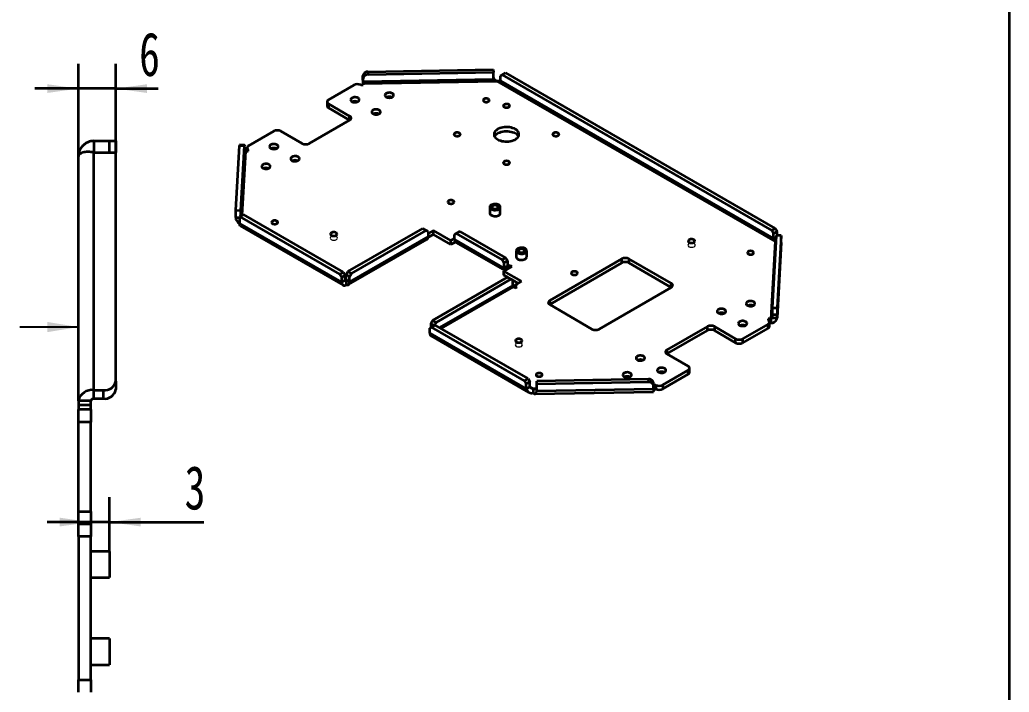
# Model space of a CAD drawing. Header units: millimetres. Extents: x 10 to 515, y -34 to 231.
# Drawn here: x 211.8 to 291.2, y 129.4 to 183.4 of the extents above; entities that cross this region are included whole.
import ezdxf

# ---------------------------------------------------------------- set-up
doc = ezdxf.new("R2010")
doc.units = ezdxf.units.MM
doc.layers.add('FORMAT', color=7, linetype='Continuous', lineweight=35)
doc.layers.add('轮廓实线层', color=7, linetype='Continuous', lineweight=35)
doc.styles.add('SLDTEXTSTYLE1', font='TXT', dxfattribs={"width": 0.7})
doc.dimstyles.new('SLDDIMSTYLE0', dxfattribs={"dimtxt": 0.18, "dimasz": 2.5, "dimexe": 0, "dimexo": 0.0625, "dimgap": 0, "dimtad": 0, "dimtih": 1, "dimtoh": 1, "dimdec": 0, "dimrnd": 1e-09, "dimzin": 0, "dimdsep": 46, "dimtxsty": 'Standard', "dimsah": 1, "dimcen": 0.09, "dimadec": 0, "dimazin": 0, "dimtfac": 2.5, "dimtdec": 0, "dimtofl": 0, "dimtmove": 0, "dimatfit": 3, "dimfxl": 0, "dimfrac": 2, "dimtolj": 1, "dimtzin": 0, "dimarcsym": 0})
doc.dimstyles.new('SLDDIMSTYLE8', dxfattribs={"dimtxt": 3.5, "dimasz": 2.5, "dimexe": 0, "dimexo": 0.0625, "dimgap": 0.875, "dimtad": 2, "dimlfac": 2, "dimrnd": 1e-09, "dimzin": 12, "dimdsep": 46, "dimtxsty": 'SLDTEXTSTYLE1', "dimsah": 1, "dimcen": 0.09, "dimadec": 0, "dimazin": 3, "dimtfac": 1, "dimtmove": 0, "dimatfit": 0, "dimfxl": 0, "dimfrac": 2, "dimtolj": 1, "dimtzin": 12, "dimarcsym": 0})

# ---------------------------------------------------------------- blocks, each defined once
blk = doc.blocks.new('_D_36')
at = {"layer": 'FORMAT'}
for p, q in [((216.492, 172.415), (216.492, 179.871)), ((219.492, 172.753), (219.492, 179.871)), ((216.492, 177.871), (212.992, 177.871)), ((219.492, 177.871), (216.492, 177.871)), ((219.492, 177.871), (222.896, 177.871))]:
    blk.add_line(p, q, dxfattribs=at)
for points in [[(216.492, 177.871), (213.992, 178.221), (213.992, 177.521)], [(219.492, 177.871), (221.992, 177.521), (221.992, 178.221)]]:
    blk.add_solid(points, dxfattribs=at)
at = {"layer": 'FORMAT', "insert": (221.364, 182.383), "char_height": 3.5, "attachment_point": 1, "style": 'SLDTEXTSTYLE1'}
blk.add_mtext('6', dxfattribs=at)
blk = doc.blocks.new('_D_37')
at = {"layer": 'FORMAT'}
for p, q in [((218.992, 140.715), (218.992, 145.073)), ((217.492, 143.073), (213.992, 143.073)), ((218.992, 143.073), (217.492, 143.073)), ((218.992, 143.073), (226.551, 143.073))]:
    blk.add_line(p, q, dxfattribs=at)
for points in [[(217.492, 143.073), (214.992, 143.423), (214.992, 142.723)], [(218.992, 143.073), (221.492, 142.723), (221.492, 143.423)]]:
    blk.add_solid(points, dxfattribs=at)
at = {"layer": 'FORMAT', "insert": (225.015, 147.585), "char_height": 3.5, "attachment_point": 1, "style": 'SLDTEXTSTYLE1'}
blk.add_mtext('3', dxfattribs=at)

msp = doc.modelspace()

# ---------------------------------------------------------------- linework, layer by layer
at = {"color": 7, "linetype": 'Continuous', "lineweight": 35}
for p, q in [((239.3321716, 178.6646541), (239.3192751, 178.8954492)), ((239.3192751, 178.6504869), (239.3192751, 178.8954492)), ((239.3321716, 178.4196919), (239.3192751, 178.6504869)), ((239.3321716, 178.4196919), (239.3321716, 178.6646541)), ((239.7190671, 179.2295105), (249.7794539, 179.4168569)), ((239.7190671, 179.2295105), (239.7319636, 178.9987155)), ((239.7319636, 178.9987155), (249.7923504, 179.1860618)), ((249.7794539, 179.4168569), (249.7923504, 179.1860618)), ((249.7923504, 178.6144833), (249.7923504, 179.1860618)), ((250.4917294, 178.9770466), (250.350308, 178.8953792)), ((250.350308, 178.4871088), (250.350308, 178.8953792)), ((250.7745721, 179.1403282), (250.4917294, 178.9770466)), ((250.4917294, 178.9770466), (272.1288626, 166.4861954)), ((250.7745721, 179.1403282), (272.4117053, 166.6494771)), ((236.5615586, 176.976837), (238.59533, 178.1509082)), ((239.141948, 178.161219), (239.341844, 178.1649415)), ((249.7923504, 178.6144833), (239.3321716, 178.4196919)), ((239.3353957, 178.2803391), (250.0790474, 178.4804093)), ((239.341844, 178.1649415), (239.3353957, 178.2803391)), ((239.3353957, 178.2803391), (239.3353957, 178.1648215)), ((250.0790474, 178.4804093), (272.4001231, 165.5947266)), ((250.350308, 178.4944694), (250.2931691, 178.4815374)), ((272.2702839, 165.8329761), (250.350308, 178.4871088)), ((236.4444013, 176.8135554), (236.4444013, 176.4869391)), ((238.2586149, 175.6705841), (236.5615586, 176.6502738)), ((236.5615586, 176.6502738), (236.5615586, 176.3236575)), ((236.5615586, 176.3236575), (238.2585689, 175.3439943)), ((238.2586149, 175.3440208), (238.2586149, 175.6705841)), ((235.0059237, 173.4662822), (238.2586149, 175.3440208)), ((230.1437253, 173.2719007), (232.1774966, 174.4459719)), ((232.743182, 174.4459719), (234.4402383, 173.4662822)), ((217.7415915, 173.6653904), (217.7415915, 172.7530378)), ((217.7415915, 173.6653904), (218.9915915, 173.6653904)), ((218.9915915, 172.7530378), (218.9915915, 173.6653904)), ((218.9915915, 173.6653904), (219.4915915, 173.6653904)), ((219.4915915, 173.6653904), (219.4915915, 172.7530378)), ((229.1177104, 168.1013923), (229.4068836, 173.2764137)), ((229.8066757, 173.2689687), (229.4068836, 173.2764137)), ((229.8141232, 173.342283), (229.4143312, 173.349728)), ((229.5175024, 168.0939473), (229.8066757, 173.2689687)), ((229.8195722, 173.1731474), (229.8195722, 172.9281851)), ((230.026568, 173.1086191), (230.026568, 172.8426764)), ((216.4915915, 152.810464), (216.4915915, 172.4153904)), ((217.7415915, 153.6653904), (217.7415915, 172.7530378)), ((217.7415915, 172.7530378), (219.4915915, 172.7530378)), ((219.4915915, 154.3949276), (219.4915915, 172.7530378)), ((229.8195722, 172.9281851), (229.5245527, 167.6485409)), ((229.6326546, 167.7109468), (229.9195202, 172.8446698)), ((229.9195202, 172.8446698), (230.1194162, 172.8409473)), ((230.1194162, 172.8409473), (230.1258645, 172.9563448)), ((249.5058768, 168.3638111), (249.5058768, 167.8738866)), ((250.3458768, 167.8738866), (250.3458768, 168.3638111)), ((229.1177104, 167.5298137), (229.1177104, 168.1013923)), ((229.1177104, 168.1013923), (229.5175024, 168.0939473)), ((229.4553026, 167.6085636), (229.7381453, 167.7718452)), ((229.4553026, 167.0369851), (229.4553026, 167.6085636)), ((237.4807974, 162.9755441), (229.4553026, 167.6085636)), ((229.5175024, 167.6444708), (229.5175024, 168.0939473)), ((237.7636402, 163.1388257), (229.7381453, 167.7718452)), ((229.1177104, 167.5298137), (229.4553026, 167.523527)), ((237.6222188, 162.3223247), (229.4553026, 167.0369851)), ((229.4585853, 166.8659594), (237.7257925, 162.0934023)), ((238.1171935, 163.1796461), (244.1276012, 166.6493806)), ((244.5518653, 165.9961612), (238.2586149, 162.3631451)), ((238.4000363, 163.0163645), (244.4104439, 166.486099)), ((244.4104439, 166.486099), (244.1276012, 166.6493806)), ((244.5518653, 166.4044316), (244.4104439, 166.486099)), ((244.9761293, 166.1593765), (244.542718, 165.9091735)), ((244.9761293, 166.4859928), (244.5518653, 166.2410704)), ((244.5518653, 166.4044316), (244.5518653, 165.9961612)), ((246.3903429, 165.6695847), (244.9761293, 166.4859928)), ((244.9761293, 166.1593765), (244.9761293, 166.4859928)), ((246.3903429, 165.3429684), (244.9761293, 166.1593765)), ((246.814607, 166.2411765), (246.6731856, 166.1595092)), ((246.6731856, 165.7512388), (246.6731856, 166.1595092)), ((247.0974497, 166.4044581), (246.814607, 166.2411765)), ((246.814607, 166.2411765), (250.4915622, 164.1185154)), ((247.0974497, 166.4044581), (250.7744049, 164.2817971)), ((272.1288626, 166.4861954), (272.4117053, 166.6494771)), ((272.2702839, 166.2412465), (272.1288626, 166.4861954)), ((272.4909269, 166.0824526), (272.1663983, 160.2747149)), ((272.5531266, 166.4045281), (272.2702839, 166.2412465)), ((272.2702839, 165.8329761), (272.2702839, 166.2412465)), ((272.4838765, 165.9562805), (272.2702839, 165.8329761)), ((272.4117053, 166.6494771), (272.5531266, 166.4045281)), ((272.8907189, 166.0750076), (272.4909269, 166.0824526)), ((272.5531266, 166.0812943), (272.5531266, 166.4045281)), ((272.8907189, 166.0750076), (272.5661903, 160.2672699)), ((272.8907189, 165.503429), (272.8907189, 166.0750076)), ((238.1550412, 162.1342227), (244.4482915, 165.7672388)), ((246.6731856, 165.8328663), (246.3903429, 165.6695847)), ((246.3903429, 165.3429684), (246.3903429, 165.6695847)), ((246.7439135, 165.5470803), (246.3903429, 165.3429684)), ((250.6329836, 163.4652961), (246.6731856, 165.7512388)), ((246.7767593, 165.5223164), (250.6986399, 163.2582629)), ((272.4001231, 165.5947266), (272.0535537, 159.3925485)), ((272.552775, 159.4463067), (272.890465, 165.4895814)), ((272.8907189, 165.503429), (272.5532938, 159.4648963)), ((272.8907189, 165.503429), (272.8888211, 165.4897405)), ((251.6271971, 164.8532562), (251.6271971, 164.3633317)), ((252.4671971, 164.3633317), (252.4671971, 164.8532562)), ((250.4915622, 164.1185154), (250.7744049, 164.2817971)), ((250.6329836, 163.8735665), (250.4915622, 164.1185154)), ((250.9158263, 164.0368481), (250.6329836, 163.8735665)), ((250.6329836, 163.8735665), (250.6329836, 163.4652961)), ((250.9158263, 163.6285777), (250.6329836, 163.4652961)), ((250.6329836, 163.2203603), (251.2693797, 163.587744)), ((250.7744049, 164.2817971), (250.9158263, 164.0368481)), ((250.9158263, 164.0368481), (250.9158263, 163.6285777)), ((250.986537, 163.587744), (250.9158263, 163.6285644)), ((251.1279583, 163.6693848), (250.986537, 163.587744)), ((250.986537, 163.587744), (250.986537, 163.4244624)), ((251.2693797, 163.587744), (251.1279583, 163.6693848)), ((251.1279583, 163.6693848), (251.1279583, 163.5061032)), ((260.1082144, 164.2000501), (254.3099388, 160.8527768)), ((260.1082144, 163.8734338), (254.3099848, 160.526187)), ((260.1082144, 163.8734338), (260.1082144, 164.2000501)), ((264.0680124, 162.2406706), (260.6738999, 164.2000501)), ((260.6738999, 164.2000501), (260.6738999, 163.8734338)), ((264.0679664, 161.9140808), (260.6738999, 163.8734338)), ((237.4807974, 162.9755441), (237.7636402, 163.1388257)), ((237.6222188, 162.7305951), (237.4807974, 162.9755441)), ((237.9050615, 162.8938767), (237.6222188, 162.7305951)), ((237.7636402, 163.1388257), (237.9050615, 162.8938767)), ((237.9050615, 162.4856063), (237.9050615, 162.8938767)), ((237.9757722, 162.9346971), (238.1171935, 163.1796461)), ((238.2586149, 162.7714155), (237.9757722, 162.9346971)), ((237.9757722, 162.5264267), (237.9757722, 162.9346971)), ((238.1171935, 163.1796461), (238.4000363, 163.0163645)), ((238.4000363, 163.0163645), (238.2586149, 162.7714155)), ((238.2586149, 162.3631451), (238.2586149, 162.7714155)), ((252.0471971, 162.4039522), (250.6329836, 163.2203603)), ((250.6329836, 162.893744), (250.6329836, 163.2203603)), ((250.9156884, 162.730542), (250.6329836, 162.893744)), ((237.6222188, 162.3223247), (237.6222188, 162.7305951)), ((237.6222188, 162.3223247), (237.9050615, 162.4856063)), ((237.9757722, 162.5264135), (237.9050615, 162.485593)), ((237.9757722, 162.4447726), (237.9050615, 162.485593)), ((237.9757722, 162.5264267), (238.2586149, 162.3631451)), ((237.9757722, 162.4447726), (237.9757722, 162.1264051)), ((237.9757722, 162.1264051), (237.9757722, 162.1181563)), ((250.9158263, 162.7306216), (244.9054186, 159.2608872)), ((251.198669, 162.56734), (245.1882614, 159.0976055)), ((251.3400904, 162.0774023), (245.4711845, 158.689355)), ((251.198669, 162.56734), (250.9158263, 162.7306216)), ((251.3400904, 162.4856727), (251.198669, 162.56734)), ((251.3400904, 162.0774023), (251.3400904, 162.4856727)), ((251.7643084, 162.2406441), (251.3400904, 162.48554)), ((251.4815117, 162.077389), (252.0471971, 162.4039522)), ((251.6936437, 161.9549278), (251.4815117, 162.077389)), ((251.4815117, 162.077389), (251.4815117, 161.9141074)), ((264.0680124, 161.9141074), (264.0680124, 162.2406706)), ((245.6126174, 158.6077076), (251.410801, 161.9549278)), ((251.410801, 161.9549278), (251.5522224, 161.873287)), ((251.5522224, 161.873287), (251.6936437, 161.9549278)), ((258.2697368, 158.5668341), (264.0680124, 161.9141074)), ((254.3099388, 160.8527768), (254.3099388, 160.5262136)), ((254.3099388, 160.5262136), (257.7040514, 158.5668341)), ((272.5532938, 159.7098585), (272.1535017, 159.7173035)), ((272.1535017, 159.7173035), (272.1535017, 159.4723413)), ((272.1663983, 160.2747149), (272.5661903, 160.2672699)), ((272.5532938, 159.7098585), (272.5532938, 159.4648963)), ((244.7639973, 159.0159382), (244.9054186, 159.2608872)), ((245.046817, 158.8526698), (244.7639973, 159.0159382)), ((244.7639973, 159.0159382), (244.7639973, 158.6893882)), ((245.1175507, 158.8935035), (244.834708, 158.7302219)), ((244.9054186, 159.2608872), (245.1882614, 159.0976055)), ((245.1882614, 159.0976055), (245.046863, 158.8526964)), ((252.5773601, 154.5870472), (245.1175507, 158.8935035)), ((271.8293487, 158.9653176), (269.7955773, 157.7912464)), ((271.8293487, 158.6387013), (271.8293487, 158.9653176)), ((271.8536577, 159.396271), (271.8472095, 159.2808735)), ((272.0535537, 159.3925485), (271.8536577, 159.396271)), ((271.8536577, 159.396271), (271.8536577, 159.2765221)), ((271.946506, 158.8019829), (271.946506, 159.1285992)), ((271.946506, 159.0679256), (272.0535537, 159.0659322)), ((272.0535537, 159.3925485), (272.0535537, 159.0659322)), ((272.1535017, 159.4723413), (272.5532938, 159.4648963)), ((244.834708, 158.7302219), (244.6932866, 158.6485545)), ((244.6932866, 158.2402841), (244.6932866, 158.6485545)), ((252.4359387, 153.7705462), (244.6932866, 158.2402841)), ((244.7968603, 158.0113617), (252.6397975, 153.4837305)), ((252.2945174, 154.4237656), (244.834708, 158.7302219)), ((266.9671502, 158.7709361), (263.714459, 156.8931975)), ((263.714505, 156.5666077), (266.9671502, 158.4443198)), ((266.9671502, 158.4443198), (266.9671502, 158.7709361)), ((269.2298919, 157.7912464), (267.5328356, 158.7709361)), ((267.5328356, 158.7709361), (267.5328356, 158.4443198)), ((267.5328356, 158.4443198), (269.2298919, 157.4646301)), ((271.8293487, 158.6387013), (269.7955773, 157.4646301)), ((269.2298919, 157.4646301), (269.2298919, 157.7912464)), ((269.7955773, 157.7912464), (269.7955773, 157.4646301)), ((263.714459, 156.8931975), (263.714459, 156.5666342)), ((263.714459, 156.5666342), (265.4115153, 155.5869445)), ((265.4115153, 155.2603813), (263.377744, 154.0863101)), ((265.4115153, 154.9337649), (263.377744, 153.7596937)), ((265.4115153, 154.9337649), (265.4115153, 155.2603813)), ((265.5286726, 155.0970466), (265.5286726, 155.4236629)), ((219.4915915, 154.3949276), (219.4915915, 153.7109865)), ((252.2945174, 154.4237656), (252.5773601, 154.5870472)), ((252.4359387, 154.1788166), (252.2945174, 154.4237656)), ((252.7187814, 154.3420982), (252.4359387, 154.1788166)), ((252.4359387, 153.7705462), (252.4359387, 154.1788166)), ((252.5773601, 154.5870472), (252.7187814, 154.3420982)), ((252.7187814, 153.9338278), (252.7187814, 154.3420982)), ((262.2411103, 154.5449681), (253.276739, 154.378032)), ((253.2896356, 154.1472369), (253.276739, 154.378032)), ((253.276739, 153.8064534), (253.276739, 154.378032)), ((262.2540068, 154.3141731), (253.2896356, 154.1472369)), ((253.2896356, 153.5756583), (253.2896356, 154.1472369)), ((262.2540068, 154.3141731), (262.2411103, 154.5449681)), ((262.6533838, 154.0098734), (262.6404873, 154.2406685)), ((262.831126, 154.0759993), (262.6498774, 154.072624)), ((262.831126, 154.0759993), (262.831126, 153.7493829)), ((263.377744, 154.0863101), (263.377744, 153.7596937)), ((217.7415915, 152.9814493), (217.7415915, 153.6653904)), ((217.7415915, 153.6653904), (218.4915915, 153.6653904)), ((218.4915915, 152.9814493), (218.4915915, 153.6653904)), ((252.4359387, 153.7705462), (252.7187814, 153.9338278)), ((252.990042, 153.7772192), (252.7188053, 153.9338008)), ((253.1976473, 153.7810852), (252.990042, 153.7772192)), ((252.990042, 153.7772192), (252.990042, 153.4506029)), ((253.1104975, 153.3610297), (262.6469877, 153.53862)), ((253.2896356, 153.5756583), (253.276739, 153.8064534)), ((262.6537989, 153.7500395), (253.2896356, 153.5756583)), ((262.6537981, 153.7460807), (262.831126, 153.7493829)), ((262.6537989, 153.7500395), (262.6537989, 153.9950018)), ((217.4915915, 152.810464), (216.4915915, 152.810464)), ((216.4915915, 152.810464), (216.4915915, 152.4684934)), ((217.4915915, 152.4684934), (216.4915915, 152.4684934)), ((216.4915915, 152.4684934), (216.4915915, 152.1037248)), ((217.4915915, 152.4684934), (217.4915915, 152.810464)), ((217.4915915, 152.1037248), (217.4915915, 152.4684934)), ((217.7415915, 152.9814493), (218.4915915, 152.9814493)), ((217.4915915, 152.1037248), (216.4915915, 152.1037248)), ((216.4915915, 151.1058579), (216.4915915, 152.1037248)), ((217.4915915, 152.1037248), (217.4915915, 151.1058579)), ((217.4915915, 151.1058579), (216.4915915, 151.1058579)), ((216.4915915, 143.9153904), (216.4915915, 151.1058579)), ((217.4915915, 143.9153904), (217.4915915, 151.1058579)), ((216.4915915, 143.9153904), (217.4915915, 143.9153904)), ((216.4915915, 142.9153904), (216.4915915, 143.9153904)), ((217.4915915, 143.9153904), (217.4915915, 142.9153904)), ((217.4915915, 142.9153904), (216.4915915, 142.9153904)), ((216.4915915, 141.9153904), (216.4915915, 142.9153904)), ((217.4915915, 142.9153904), (217.4915915, 141.9153904)), ((217.4915915, 141.9153904), (216.4915915, 141.9153904)), ((216.4915915, 141.9153904), (216.4915915, 130.4153904)), ((217.4915915, 130.4153904), (217.4915915, 141.9153904)), ((218.9915915, 140.7153904), (217.4915915, 140.7153904)), ((218.9915915, 140.7153904), (218.9915915, 138.6153904)), ((217.4915915, 138.6153904), (218.9915915, 138.6153904)), ((218.9915915, 133.7153904), (217.4915915, 133.7153904)), ((218.9915915, 133.7153904), (218.9915915, 131.6153904)), ((217.4915915, 131.6153904), (218.9915915, 131.6153904)), ((216.4915915, 130.4153904), (217.4915915, 130.4153904)), ((216.4915915, 129.4153904), (216.4915915, 130.4153904)), ((217.4915915, 130.4153904), (217.4915915, 129.4153904))]:
    msp.add_line(p, q, dxfattribs=at)
at = {"color": 7, "linetype": 'Continuous', "lineweight": 35, "flags": 128}
for points in [[(238.9303663, 177.1197085), (238.8666208, 177.1488058), (238.7929696, 177.1686322), (238.7133835, 177.1781189), (238.6321528, 177.1767544), (238.5536568, 177.1646124), (238.4821272, 177.1423473), (238.4214202, 177.1111595), (238.3748085, 177.0727304), (238.3448049, 177.0291316), (238.333027, 176.9827136), (238.3401098, 176.9359788), (238.3656712, 176.8914467), (238.4083335, 176.851518), (238.4657965, 176.8183453), (238.5349626, 176.7937169), (238.6121028, 176.7789606), (238.6930586, 176.7748718), (238.7734656, 176.781671), (238.8489891, 176.7989917), (238.9155575, 176.8259001), (238.9695822, 176.8609455), (239.0081506, 176.9022387), (239.0291835, 176.9475535), (239.0315471, 176.9944469), (239.0151139, 177.040391), (238.9807698, 177.0829089), (238.9303663, 177.1197085)], [(241.6880828, 177.4870921), (241.6243372, 177.5161894), (241.5506861, 177.5360158), (241.4710999, 177.5455025), (241.3898693, 177.5441381), (241.3113733, 177.531996), (241.2398437, 177.5097309), (241.1791366, 177.4785432), (241.1325249, 177.440114), (241.1025214, 177.3965153), (241.0907435, 177.3500973), (241.0978262, 177.3033625), (241.1233877, 177.2588304), (241.1660499, 177.2189017), (241.223513, 177.185729), (241.292679, 177.1611006), (241.3698193, 177.1463442), (241.4507751, 177.1422555), (241.5311821, 177.1490547), (241.6067055, 177.1663754), (241.673274, 177.1932837), (241.7272986, 177.2283292), (241.7658671, 177.2696223), (241.7869, 177.3149371), (241.7892636, 177.3618306), (241.7728303, 177.4077747), (241.7384863, 177.4502926), (241.6880828, 177.4870921)], [(249.3955467, 177.0380676), (249.3412976, 177.0618163), (249.2779611, 177.0762351), (249.2102347, 177.0802544), (249.1431414, 177.0735763), (249.081657, 177.056696), (249.0303418, 177.0308655), (248.9930013, 176.9980005), (248.9724051, 176.9605384), (248.9700807, 176.9212577), (248.9862004, 176.8830715), (249.0195687, 176.8488121), (249.0677109, 176.8210202), (249.1270565, 176.801757), (249.193204, 176.7924513), (249.2612476, 176.7937932), (249.3261409, 176.8056831), (249.3830709, 176.8272393), (249.4278155, 176.856863), (249.4570562, 176.8923571), (249.4686243, 176.9310893), (249.4616618, 176.9701869), (249.4366851, 177.0067503), (249.3955467, 177.0380676)], [(251.0218923, 176.5890432), (250.9676432, 176.6127919), (250.9043067, 176.6272106), (250.8365803, 176.63123), (250.769487, 176.6245519), (250.7080026, 176.6076716), (250.6566874, 176.5818411), (250.6193469, 176.548976), (250.5987507, 176.511514), (250.5964263, 176.4722332), (250.612546, 176.4340471), (250.6459143, 176.3997876), (250.6940565, 176.3719957), (250.7534021, 176.3527326), (250.8195496, 176.3434269), (250.8875932, 176.3447687), (250.9524865, 176.3566587), (251.0094165, 176.3782148), (251.0541611, 176.4078385), (251.0834018, 176.4433327), (251.0949699, 176.4820649), (251.0880074, 176.5211625), (251.0630307, 176.5577258), (251.0218923, 176.5890432)], [(240.6274226, 176.1400187), (240.563677, 176.169116), (240.4900259, 176.1889424), (240.4104398, 176.1984291), (240.3292091, 176.1970647), (240.2507131, 176.1849226), (240.1791835, 176.1626575), (240.1184765, 176.1314698), (240.0718648, 176.0930406), (240.0418612, 176.0494419), (240.0300833, 176.0030239), (240.037166, 175.9562891), (240.0627275, 175.911757), (240.1053898, 175.8718283), (240.1628528, 175.8386556), (240.2320189, 175.8140272), (240.3091591, 175.7992708), (240.3901149, 175.7951821), (240.4705219, 175.8019813), (240.5460454, 175.819302), (240.6126138, 175.8462104), (240.6666385, 175.8812558), (240.7052069, 175.9225489), (240.7262398, 175.9678637), (240.7286034, 176.0147572), (240.7121702, 176.0607013), (240.6778261, 176.1032192), (240.6274226, 176.1400187)], [(251.5522224, 174.6092535), (251.449352, 174.6610353), (251.3352258, 174.7042483), (251.2119698, 174.7380878), (251.08188, 174.7619232), (250.9473798, 174.7753106), (250.8109745, 174.7780006), (250.6752052, 174.7699431), (250.5426011, 174.7512882), (250.4156322, 174.7223834), (250.2966637, 174.6837671), (250.1879119, 174.6361587), (250.0914026, 174.5804451), (250.0089335, 174.517664), (249.9420409, 174.448985), (249.8919708, 174.3756874), (249.8596561, 174.2991366), (249.8456986, 174.2207587), (249.8503583, 174.1420136), (249.8735485, 174.0643683), (249.9148372, 173.989269), (249.9734551, 173.9181148), (250.0483105, 173.8522312), (250.1380088, 173.7928454), (250.2408792, 173.7410637), (250.3550054, 173.6978506), (250.4782614, 173.6640111), (250.6083512, 173.6401757), (250.7428515, 173.6267883), (250.8792567, 173.6240983), (251.015026, 173.6321558), (251.1476302, 173.6508107), (251.2745991, 173.6797155), (251.3935675, 173.7183318), (251.5023193, 173.7659402), (251.5988286, 173.8216538), (251.6812977, 173.8844349), (251.7481903, 173.9531139), (251.7982604, 174.0264115), (251.8305751, 174.1029623), (251.8445326, 174.1813402), (251.8398729, 174.2600853), (251.8166827, 174.3377306), (251.7753941, 174.4128299), (251.7167761, 174.4839841), (251.6419207, 174.5498677), (251.5522224, 174.6092535)], [(247.0620943, 174.3031005), (247.0078452, 174.3268492), (246.9445087, 174.3412679), (246.8767824, 174.3452872), (246.809689, 174.3386091), (246.7482047, 174.3217289), (246.6968894, 174.2958984), (246.659549, 174.2630333), (246.6389528, 174.2255712), (246.6366283, 174.1862905), (246.652748, 174.1481043), (246.6861164, 174.1138449), (246.7342585, 174.086053), (246.7936041, 174.0667899), (246.8597516, 174.0574842), (246.9277952, 174.058826), (246.9926885, 174.070716), (247.0496186, 174.0922721), (247.0943632, 174.1218958), (247.1236038, 174.15739), (247.1351719, 174.1961221), (247.1282094, 174.2352198), (247.1032328, 174.2717831), (247.0620943, 174.3031005)], [(249.8859629, 174.0377413), (249.8919708, 174.0490711), (249.9420409, 174.1223686), (250.0089335, 174.1910477), (250.0914026, 174.2538287), (250.1879119, 174.3095424), (250.2966637, 174.3571508), (250.4156322, 174.3957671), (250.5426011, 174.4246719), (250.6752052, 174.4433268), (250.8109745, 174.4513843), (250.9473798, 174.4486943), (251.08188, 174.4353069), (251.2119698, 174.4114714), (251.3352258, 174.377632), (251.449352, 174.3344189), (251.5522224, 174.2826372)], [(254.9816903, 174.3031005), (254.9274411, 174.3268492), (254.8641047, 174.3412679), (254.7963783, 174.3452872), (254.7292849, 174.3386091), (254.6678006, 174.3217289), (254.6164853, 174.2958984), (254.5791449, 174.2630333), (254.5585487, 174.2255712), (254.5562243, 174.1862905), (254.572344, 174.1481043), (254.6057123, 174.1138449), (254.6538545, 174.086053), (254.7132, 174.0667899), (254.7793475, 174.0574842), (254.8473912, 174.058826), (254.9122844, 174.070716), (254.9692145, 174.0922721), (255.0139591, 174.1218958), (255.0431998, 174.15739), (255.0547678, 174.1961221), (255.0478054, 174.2352198), (255.0228287, 174.2717831), (254.9816903, 174.3031005)], [(229.8195722, 173.1731474), (229.8193244, 173.2324324), (229.8185905, 173.2805698), (229.8173987, 173.3157097), (229.8157949, 173.3365017), (229.8138406, 173.3421468), (229.8116109, 173.3324279), (229.8091917, 173.3077187), (229.8066757, 173.2689687)], [(230.1437253, 173.2719007), (230.0958059, 173.2384722), (230.0595653, 173.2004587), (230.0362831, 173.1592025), (230.0267813, 173.1161602), (230.0313955, 173.0728517), (230.0499628, 173.0308061), (230.0818275, 172.9915079), (230.1258645, 172.9563448)], [(232.424984, 173.3642311), (232.3612384, 173.3933284), (232.2875872, 173.4131549), (232.2080011, 173.4226416), (232.1267704, 173.4212771), (232.0482744, 173.409135), (231.9767448, 173.38687), (231.9160378, 173.3556822), (231.8694261, 173.3172531), (231.8394225, 173.2736543), (231.8276447, 173.2272363), (231.8347274, 173.1805015), (231.8602889, 173.1359694), (231.9029511, 173.0960407), (231.9604142, 173.062868), (232.0295802, 173.0382396), (232.1067204, 173.0234833), (232.1876762, 173.0193945), (232.2680833, 173.0261937), (232.3436067, 173.0435144), (232.4101751, 173.0704228), (232.4641998, 173.1054682), (232.5027682, 173.1467614), (232.5238012, 173.1920761), (232.5261647, 173.2389696), (232.5097315, 173.2849137), (232.4753874, 173.3274316), (232.424984, 173.3642311)], [(234.1220402, 172.3845414), (234.0582947, 172.4136387), (233.9846435, 172.4334651), (233.9050574, 172.4429518), (233.8238267, 172.4415874), (233.7453307, 172.4294453), (233.6738011, 172.4071802), (233.6130941, 172.3759925), (233.5664824, 172.3375633), (233.5364788, 172.2939646), (233.5247009, 172.2475466), (233.5317836, 172.2008118), (233.5573451, 172.1562797), (233.6000074, 172.116351), (233.6574704, 172.0831783), (233.7266365, 172.0585499), (233.8037767, 172.0437935), (233.8847325, 172.0397048), (233.9651395, 172.046504), (234.040663, 172.0638247), (234.1072314, 172.090733), (234.1612561, 172.1257785), (234.1998245, 172.1670716), (234.2208574, 172.2123864), (234.223221, 172.2592799), (234.2067878, 172.305224), (234.1724437, 172.3477419), (234.1220402, 172.3845414)], [(231.7885879, 171.7722353), (231.7248423, 171.8013326), (231.6511911, 171.821159), (231.571605, 171.8306457), (231.4903743, 171.8292813), (231.4118783, 171.8171392), (231.3403487, 171.7948741), (231.2796417, 171.7636864), (231.23303, 171.7252572), (231.2030264, 171.6816585), (231.1912485, 171.6352405), (231.1983313, 171.5885057), (231.2238928, 171.5439736), (231.266555, 171.5040449), (231.3240181, 171.4708722), (231.3931841, 171.4462438), (231.4703243, 171.4314874), (231.5512801, 171.4273987), (231.6316871, 171.4341979), (231.7072106, 171.4515186), (231.773779, 171.478427), (231.8278037, 171.5134724), (231.8663721, 171.5547655), (231.8874051, 171.6000803), (231.8897686, 171.6469738), (231.8733354, 171.6929179), (231.8389913, 171.7354358), (231.7885879, 171.7722353)], [(251.0218923, 172.0171578), (250.9676432, 172.0409065), (250.9043067, 172.0553252), (250.8365803, 172.0593445), (250.769487, 172.0526664), (250.7080026, 172.0357862), (250.6566874, 172.0099556), (250.6193469, 171.9770906), (250.5987507, 171.9396285), (250.5964263, 171.9003478), (250.612546, 171.8621616), (250.6459143, 171.8279022), (250.6940565, 171.8001103), (250.7534021, 171.7808472), (250.8195496, 171.7715415), (250.8875932, 171.7728833), (250.9524865, 171.7847733), (251.0094165, 171.8063294), (251.0541611, 171.8359531), (251.0834018, 171.8714473), (251.0949699, 171.9101794), (251.0880074, 171.949277), (251.0630307, 171.9858404), (251.0218923, 172.0171578)], [(246.5671196, 168.8739865), (246.5128704, 168.8977352), (246.449534, 168.9121539), (246.3818076, 168.9161733), (246.3147142, 168.9094952), (246.2532299, 168.8926149), (246.2019146, 168.8667844), (246.1645742, 168.8339194), (246.143978, 168.7964573), (246.1416536, 168.7571766), (246.1577733, 168.7189904), (246.1911416, 168.6847309), (246.2392838, 168.6569391), (246.2986293, 168.6376759), (246.3647768, 168.6283702), (246.4328205, 168.6297121), (246.4977137, 168.641602), (246.5546438, 168.6631582), (246.5993884, 168.6927819), (246.6286291, 168.728276), (246.6401971, 168.7670082), (246.6332347, 168.8061058), (246.608258, 168.8426692), (246.5671196, 168.8739865)], [(250.2228616, 168.5352568), (250.1546252, 168.5671558), (250.0763913, 168.5901678), (249.9915793, 168.6032868), (249.9038957, 168.6059396), (249.8171728, 168.5980103), (249.7352008, 168.5798453), (249.6615622, 168.5522385), (249.5994755, 168.5163966), (249.5516541, 168.473886), (249.5201879, 168.4265646), (249.5064524, 168.3765005), (249.5110477, 168.3258818), (249.533773, 168.2769209), (249.5736352, 168.2317574), (249.6288919, 168.1923654), (249.6971284, 168.1604663), (249.7753623, 168.1374544), (249.8601743, 168.1243353), (249.9478579, 168.1216825), (250.0345808, 168.1296119), (250.1165528, 168.1477769), (250.1901914, 168.1753836), (250.2522781, 168.2112255), (250.3000995, 168.2537362), (250.3315656, 168.3010576), (250.3453012, 168.3511217), (250.3407059, 168.4017403), (250.3179806, 168.4507013), (250.2781184, 168.4958647), (250.2228616, 168.5352568)], [(250.1026535, 168.4658621), (250.0484043, 168.4896108), (249.9850679, 168.5040295), (249.9173415, 168.5080489), (249.8502482, 168.5013708), (249.7887638, 168.4844905), (249.7374485, 168.45866), (249.7001081, 168.425795), (249.6795119, 168.3883329), (249.6771875, 168.3490521), (249.6933072, 168.310866), (249.7266755, 168.2766065), (249.7748177, 168.2488146), (249.8341632, 168.2295515), (249.9003108, 168.2202458), (249.9683544, 168.2215877), (250.0332477, 168.2334776), (250.0901777, 168.2550338), (250.1349223, 168.2846574), (250.164163, 168.3201516), (250.175731, 168.3588838), (250.1687686, 168.3979814), (250.1437919, 168.4345447), (250.1026535, 168.4658621)], [(249.5058768, 167.8738866), (249.5110477, 167.8359574), (249.533773, 167.7869964), (249.5736352, 167.7418329), (249.6288919, 167.7024409), (249.6971284, 167.6705418), (249.7753623, 167.6475299), (249.8601743, 167.6344108), (249.9478579, 167.631758), (250.0345808, 167.6396874), (250.1165528, 167.6578524), (250.1901914, 167.6854591), (250.2522781, 167.721301), (250.3000995, 167.7638117), (250.3315656, 167.8111331), (250.3453012, 167.8611972), (250.3458768, 167.8738866)], [(232.424984, 167.2411703), (232.3707348, 167.264919), (232.3073984, 167.2793377), (232.239672, 167.2833571), (232.1725786, 167.276679), (232.1110943, 167.2597987), (232.059779, 167.2339682), (232.0224386, 167.2011032), (232.0018424, 167.1636411), (231.9995179, 167.1243603), (232.0156377, 167.0861742), (232.049006, 167.0519147), (232.0971482, 167.0241228), (232.1564937, 167.0048597), (232.2226412, 166.995554), (232.2906849, 166.9968959), (232.3555781, 167.0087858), (232.4125082, 167.030342), (232.4572528, 167.0599657), (232.4864935, 167.0954598), (232.4980615, 167.134192), (232.491099, 167.1732896), (232.4661224, 167.2098529), (232.424984, 167.2411703)], [(237.1696705, 166.306383), (237.1132514, 166.3310817), (237.0473814, 166.3460771), (236.976946, 166.3502573), (236.9071689, 166.343312), (236.8432252, 166.3257566), (236.7898573, 166.2988928), (236.7510233, 166.2647132), (236.7296032, 166.2257526), (236.7271858, 166.1849006), (236.7439503, 166.145187), (236.7786534, 166.1095572), (236.8287212, 166.0806536), (236.8904406, 166.06062), (236.959234, 166.0509421), (237.0299994, 166.0523376), (237.0974884, 166.0647031), (237.1566957, 166.0871215), (237.20323, 166.1179302), (237.2336403, 166.1548441), (237.2456711, 166.1951256), (237.2384301, 166.2357871), (237.2124544, 166.273813), (237.1696705, 166.306383)], [(265.8782058, 165.7348973), (265.8217867, 165.759596), (265.7559168, 165.7745915), (265.6854813, 165.7787716), (265.6157042, 165.7718264), (265.5517605, 165.7542709), (265.4983926, 165.7274071), (265.4595586, 165.6932275), (265.4381385, 165.6542669), (265.4357211, 165.613415), (265.4524856, 165.5737014), (265.4871887, 165.5380715), (265.5372566, 165.509168), (265.5989759, 165.4891343), (265.6677693, 165.4794564), (265.7385347, 165.4808519), (265.8060237, 165.4932175), (265.865231, 165.5156359), (265.9117654, 165.5464445), (265.9421757, 165.5833584), (265.9542064, 165.6236399), (265.9469655, 165.6643014), (265.9209897, 165.7023273), (265.8782058, 165.7348973)], [(251.6271971, 164.3633317), (251.632368, 164.3254025), (251.6550934, 164.2764415), (251.6949555, 164.2312781), (251.7502123, 164.191886), (251.8184487, 164.1599869), (251.8966826, 164.136975), (251.9814947, 164.123856), (252.0691782, 164.1212032), (252.1559011, 164.1291325), (252.2378731, 164.1472975), (252.3115117, 164.1749042), (252.3735984, 164.2107462), (252.4214199, 164.2532568), (252.452886, 164.3005782), (252.4666215, 164.3506423), (252.4671971, 164.3633317)], [(252.344182, 165.0247019), (252.2759455, 165.056601), (252.1977117, 165.0796129), (252.1128996, 165.0927319), (252.025216, 165.0953847), (251.9384931, 165.0874554), (251.8565211, 165.0692904), (251.7828826, 165.0416837), (251.7207958, 165.0058417), (251.6729744, 164.9633311), (251.6415083, 164.9160097), (251.6277727, 164.8659456), (251.632368, 164.815327), (251.6550934, 164.766366), (251.6949555, 164.7212026), (251.7502123, 164.6818105), (251.8184487, 164.6499114), (251.8966826, 164.6268995), (251.9814947, 164.6137804), (252.0691782, 164.6111276), (252.1559011, 164.619057), (252.2378731, 164.637222), (252.3115117, 164.6648287), (252.3735984, 164.7006706), (252.4214199, 164.7431813), (252.452886, 164.7905027), (252.4666215, 164.8405668), (252.4620262, 164.8911854), (252.4393009, 164.9401464), (252.3994388, 164.9853098), (252.344182, 165.0247019)], [(252.2239738, 164.9553072), (252.1697247, 164.9790559), (252.1063882, 164.9934746), (252.0386619, 164.997494), (251.9715685, 164.9908159), (251.9100842, 164.9739356), (251.8587689, 164.9481051), (251.8214285, 164.9152401), (251.8008323, 164.877778), (251.7985078, 164.8384972), (251.8146275, 164.8003111), (251.8479959, 164.7660516), (251.896138, 164.7382597), (251.9554836, 164.7189966), (252.0216311, 164.7096909), (252.0896747, 164.7110328), (252.154568, 164.7229227), (252.2114981, 164.7444789), (252.2562427, 164.7741026), (252.2854833, 164.8095967), (252.2970514, 164.8483289), (252.2900889, 164.8874265), (252.2651123, 164.9239898), (252.2239738, 164.9553072)], [(270.6087501, 164.791946), (270.554501, 164.8156947), (270.4911646, 164.8301134), (270.4234382, 164.8341327), (270.3563448, 164.8274546), (270.2948605, 164.8105744), (270.2435452, 164.7847439), (270.2062048, 164.7518788), (270.1856086, 164.7144167), (270.1832841, 164.675136), (270.1994038, 164.6369498), (270.2327722, 164.6026904), (270.2809143, 164.5748985), (270.3402599, 164.5556354), (270.4064074, 164.5463297), (270.474451, 164.5476715), (270.5393443, 164.5595615), (270.5962744, 164.5811176), (270.641019, 164.6107413), (270.6702596, 164.6462355), (270.6818277, 164.6849676), (270.6748652, 164.7240652), (270.6498886, 164.7606286), (270.6087501, 164.791946)], [(256.4666145, 163.1591297), (256.4123654, 163.1828784), (256.3490289, 163.1972972), (256.2813025, 163.2013165), (256.2142092, 163.1946384), (256.1527249, 163.1777581), (256.1014096, 163.1519276), (256.0640691, 163.1190626), (256.0434729, 163.0816005), (256.0411485, 163.0423198), (256.0572682, 163.0041336), (256.0906365, 162.9698742), (256.1387787, 162.9420823), (256.1981243, 162.9228191), (256.2642718, 162.9135134), (256.3323154, 162.9148553), (256.3972087, 162.9267452), (256.4541387, 162.9483014), (256.4988834, 162.9779251), (256.528124, 163.0134192), (256.5396921, 163.0521514), (256.5327296, 163.091249), (256.5077529, 163.1278124), (256.4666145, 163.1591297)], [(237.9757722, 162.1264051), (238.033748, 162.1126922), (238.0879621, 162.1122665), (238.1368299, 162.1251404), (238.1789228, 162.1509375), (238.2130105, 162.1889038), (238.2380965, 162.2379294), (238.2534475, 162.2965813), (238.2586149, 162.3631451)], [(270.6794608, 160.7507258), (270.6157153, 160.7798231), (270.5420641, 160.7996495), (270.462478, 160.8091362), (270.3812473, 160.8077718), (270.3027513, 160.7956297), (270.2312217, 160.7733646), (270.1705147, 160.7421769), (270.123903, 160.7037477), (270.0938994, 160.660149), (270.0821215, 160.613731), (270.0892042, 160.5669962), (270.1147657, 160.5224641), (270.157428, 160.4825354), (270.214891, 160.4493627), (270.2840571, 160.4247343), (270.3611973, 160.4099779), (270.4421531, 160.4058892), (270.5225601, 160.4126884), (270.5980836, 160.4300091), (270.664652, 160.4569175), (270.7186767, 160.4919629), (270.7572451, 160.533256), (270.778278, 160.5785708), (270.7806416, 160.6254643), (270.7642084, 160.6714084), (270.7298643, 160.7139263), (270.6794608, 160.7507258)], [(268.3460084, 160.1384197), (268.2822629, 160.167517), (268.2086117, 160.1873434), (268.1290256, 160.1968301), (268.0477949, 160.1954657), (267.9692989, 160.1833236), (267.8977693, 160.1610586), (267.8370623, 160.1298708), (267.7904506, 160.0914416), (267.760447, 160.0478429), (267.7486691, 160.0014249), (267.7557519, 159.9546901), (267.7813133, 159.910158), (267.8239756, 159.8702293), (267.8814386, 159.8370566), (267.9506047, 159.8124282), (268.0277449, 159.7976719), (268.1087007, 159.7935831), (268.1891077, 159.8003823), (268.2646312, 159.817703), (268.3311996, 159.8446114), (268.3852243, 159.8796568), (268.4237927, 159.9209499), (268.4448256, 159.9662647), (268.4471892, 160.0131582), (268.430756, 160.0591023), (268.3964119, 160.1016202), (268.3460084, 160.1384197)], [(270.0430647, 159.15873), (269.9793191, 159.1878273), (269.905668, 159.2076537), (269.8260819, 159.2171404), (269.7448512, 159.2157759), (269.6663552, 159.2036339), (269.5948256, 159.1813688), (269.5341186, 159.150181), (269.4875069, 159.1117519), (269.4575033, 159.0681531), (269.4457254, 159.0217352), (269.4528081, 158.9750004), (269.4783696, 158.9304683), (269.5210319, 158.8905396), (269.5784949, 158.8573668), (269.647661, 158.8327385), (269.7248012, 158.8179821), (269.805757, 158.8138934), (269.886164, 158.8206926), (269.9616875, 158.8380133), (270.0282559, 158.8649216), (270.0822806, 158.8999671), (270.120849, 158.9412602), (270.1418819, 158.986575), (270.1442455, 159.0334685), (270.1278123, 159.0794126), (270.0934682, 159.1219305), (270.0430647, 159.15873)], [(271.8293487, 158.9653176), (271.877268, 158.9987461), (271.9135086, 159.0367596), (271.9367908, 159.0780158), (271.9462926, 159.1210581), (271.9416784, 159.1643666), (271.9231112, 159.2064122), (271.8912465, 159.2457104), (271.8472095, 159.2808735)], [(252.0189129, 157.7340978), (251.9624938, 157.7587965), (251.8966239, 157.773792), (251.8261884, 157.7779721), (251.7564113, 157.7710269), (251.6924676, 157.7534714), (251.6390997, 157.7266076), (251.6002657, 157.692428), (251.5788456, 157.6534674), (251.5764282, 157.6126155), (251.5931927, 157.5729019), (251.6278958, 157.537272), (251.6779636, 157.5083685), (251.739683, 157.4883348), (251.8084764, 157.4786569), (251.8792418, 157.4800524), (251.9467308, 157.492418), (252.0059381, 157.5148364), (252.0524725, 157.545645), (252.0828827, 157.5825589), (252.0949135, 157.6228404), (252.0876725, 157.6635019), (252.0616968, 157.7015278), (252.0189129, 157.7340978)], [(261.8406261, 156.3829424), (261.7768805, 156.4120397), (261.7032293, 156.4318661), (261.6236432, 156.4413528), (261.5424125, 156.4399884), (261.4639165, 156.4278463), (261.3923869, 156.4055812), (261.3316799, 156.3743935), (261.2850682, 156.3359643), (261.2550646, 156.2923656), (261.2432867, 156.2459476), (261.2503695, 156.1992128), (261.275931, 156.1546807), (261.3185932, 156.114752), (261.3760563, 156.0815793), (261.4452223, 156.0569509), (261.5223625, 156.0421945), (261.6033183, 156.0381058), (261.6837253, 156.044905), (261.7592488, 156.0622257), (261.8258172, 156.0891341), (261.8798419, 156.1241795), (261.9184103, 156.1654726), (261.9394433, 156.2107874), (261.9418068, 156.2576809), (261.9253736, 156.303625), (261.8910295, 156.3461429), (261.8406261, 156.3829424)], [(253.6381874, 154.9950486), (253.5839383, 155.0187973), (253.5206018, 155.033216), (253.4528754, 155.0372354), (253.3857821, 155.0305573), (253.3242977, 155.013677), (253.2729824, 154.9878465), (253.235642, 154.9549815), (253.2150458, 154.9175194), (253.2127214, 154.8782386), (253.2288411, 154.8400525), (253.2622094, 154.805793), (253.3103516, 154.7780012), (253.3696971, 154.758738), (253.4358447, 154.7494323), (253.5038883, 154.7507742), (253.5687816, 154.7626641), (253.6257116, 154.7842203), (253.6704562, 154.813844), (253.6996969, 154.8493381), (253.711265, 154.8880703), (253.7043025, 154.9271679), (253.6793258, 154.9637313), (253.6381874, 154.9950486)], [(260.7799659, 155.035869), (260.7162203, 155.0649663), (260.6425692, 155.0847927), (260.562983, 155.0942794), (260.4817524, 155.092915), (260.4032564, 155.0807729), (260.3317268, 155.0585079), (260.2710197, 155.0273201), (260.224408, 154.9888909), (260.1944045, 154.9452922), (260.1826266, 154.8988742), (260.1897093, 154.8521394), (260.2152708, 154.8076073), (260.257933, 154.7676786), (260.3153961, 154.7345059), (260.3845621, 154.7098775), (260.4617024, 154.6951212), (260.5426582, 154.6910324), (260.6230652, 154.6978316), (260.6985886, 154.7151523), (260.7651571, 154.7420607), (260.8191817, 154.7771061), (260.8577501, 154.8183992), (260.8787831, 154.863714), (260.8811467, 154.9106075), (260.8647134, 154.9565516), (260.8303693, 154.9990695), (260.7799659, 155.035869)], [(263.5376823, 155.4032527), (263.4739368, 155.43235), (263.4002856, 155.4521764), (263.3206995, 155.4616631), (263.2394688, 155.4602986), (263.1609728, 155.4481566), (263.0894432, 155.4258915), (263.0287362, 155.3947037), (262.9821245, 155.3562746), (262.9521209, 155.3126758), (262.940343, 155.2662578), (262.9474257, 155.2195231), (262.9729872, 155.1749909), (263.0156495, 155.1350622), (263.0731125, 155.1018895), (263.1422786, 155.0772611), (263.2194188, 155.0625048), (263.3003746, 155.058416), (263.3807816, 155.0652153), (263.4563051, 155.082536), (263.5228735, 155.1094443), (263.5768982, 155.1444897), (263.6154666, 155.1857829), (263.6364995, 155.2310977), (263.6388631, 155.2779911), (263.6224299, 155.3239352), (263.5880858, 155.3664531), (263.5376823, 155.4032527)]]:
    msp.add_lwpolyline(points, dxfattribs=at)
at = {"color": 7, "linetype": 'Continuous', "lineweight": 18, "flags": 128}
for points in [[(251.0572476, 176.6094534), (251.1222795, 176.5532677), (251.1451156, 176.4869922), (251.1222795, 176.4207166), (251.0572476, 176.3645309), (250.9599206, 176.3269889), (250.8451156, 176.3138059), (250.7303106, 176.3269889), (250.6329836, 176.3645309), (250.5679517, 176.4207166), (250.5451156, 176.4869922), (250.5679517, 176.5532677), (250.6329836, 176.6094534), (250.7303106, 176.6469955), (250.8451156, 176.6601785), (250.9599206, 176.6469955), (251.0572476, 176.6094534)], [(247.0974497, 174.3235107), (247.1624815, 174.267325), (247.1853176, 174.2010495), (247.1624815, 174.1347739), (247.0974497, 174.0785882), (247.0001227, 174.0410462), (246.8853176, 174.0278631), (246.7705126, 174.0410462), (246.6731856, 174.0785882), (246.6081538, 174.1347739), (246.5853176, 174.2010495), (246.6081538, 174.267325), (246.6731856, 174.3235107), (246.7705126, 174.3610527), (246.8853176, 174.3742358), (247.0001227, 174.3610527), (247.0974497, 174.3235107)], [(255.0170456, 174.3235107), (255.0820774, 174.267325), (255.1049136, 174.2010495), (255.0820774, 174.1347739), (255.0170456, 174.0785882), (254.9197186, 174.0410462), (254.8049136, 174.0278631), (254.6901086, 174.0410462), (254.5927815, 174.0785882), (254.5277497, 174.1347739), (254.5049136, 174.2010495), (254.5277497, 174.267325), (254.5927815, 174.3235107), (254.6901086, 174.3610527), (254.8049136, 174.3742358), (254.9197186, 174.3610527), (255.0170456, 174.3235107)], [(251.0572476, 172.037568), (251.1222795, 171.9813823), (251.1451156, 171.9151067), (251.1222795, 171.8488312), (251.0572476, 171.7926455), (250.9599206, 171.7551035), (250.8451156, 171.7419204), (250.7303106, 171.7551035), (250.6329836, 171.7926455), (250.5679517, 171.8488312), (250.5451156, 171.9151067), (250.5679517, 171.9813823), (250.6329836, 172.037568), (250.7303106, 172.07511), (250.8451156, 172.0882931), (250.9599206, 172.07511), (251.0572476, 172.037568)], [(250.1380088, 168.4862723), (250.2030407, 168.4300866), (250.2258768, 168.3638111), (250.2030407, 168.2975355), (250.1380088, 168.2413499), (250.0406818, 168.2038078), (249.9258768, 168.1906248), (249.8110718, 168.2038078), (249.7137448, 168.2413499), (249.6487129, 168.2975355), (249.6258768, 168.3638111), (249.6487129, 168.4300866), (249.7137448, 168.4862723), (249.8110718, 168.5238144), (249.9258768, 168.5369974), (250.0406818, 168.5238144), (250.1380088, 168.4862723)], [(236.7736907, 165.7511724), (236.8710177, 165.7136303), (236.9858227, 165.7004473), (237.1006277, 165.7136303), (237.1979547, 165.7511724), (237.2629866, 165.8073581), (237.2858227, 165.8736336), (237.2629866, 165.9399092), (237.1979547, 165.9960948), (237.1006277, 166.0336369), (236.9858227, 166.0468199), (236.8710177, 166.0336369), (236.7736907, 165.9960948), (236.7086588, 165.9399092), (236.6858227, 165.8736336), (236.7086588, 165.8073581), (236.7736907, 165.7511724)], [(265.482226, 165.1796867), (265.579553, 165.1421447), (265.694358, 165.1289616), (265.809163, 165.1421447), (265.90649, 165.1796867), (265.9715219, 165.2358724), (265.994358, 165.302148), (265.9715219, 165.3684235), (265.90649, 165.4246092), (265.809163, 165.4621512), (265.694358, 165.4753343), (265.579553, 165.4621512), (265.482226, 165.4246092), (265.4171942, 165.3684235), (265.394358, 165.302148), (265.4171942, 165.2358724), (265.482226, 165.1796867)], [(252.2593292, 164.9757174), (252.324361, 164.9195317), (252.3471971, 164.8532562), (252.324361, 164.7869807), (252.2593292, 164.730795), (252.1620022, 164.6932529), (252.0471971, 164.6800699), (251.9323921, 164.6932529), (251.8350651, 164.730795), (251.7700333, 164.7869807), (251.7471971, 164.8532562), (251.7700333, 164.9195317), (251.8350651, 164.9757174), (251.9323921, 165.0132595), (252.0471971, 165.0264425), (252.1620022, 165.0132595), (252.2593292, 164.9757174)], [(251.6229331, 157.1788872), (251.7202601, 157.1413452), (251.8350651, 157.1281621), (251.9498701, 157.1413452), (252.0471971, 157.1788872), (252.112229, 157.2350729), (252.1350651, 157.3013485), (252.112229, 157.367624), (252.0471971, 157.4238097), (251.9498701, 157.4613517), (251.8350651, 157.4745348), (251.7202601, 157.4613517), (251.6229331, 157.4238097), (251.5579012, 157.367624), (251.5350651, 157.3013485), (251.5579012, 157.2350729), (251.6229331, 157.1788872)]]:
    msp.add_lwpolyline(points, dxfattribs=at)
at = {"color": 7, "linetype": 'Continuous', "lineweight": 35}
for centre, radius, start, end in [((239.6938376, 178.8534455), 0.3769103, 86.161881372, 173.601551424), ((256.4471433, 178.6788541), 17.1278917, 180.094893215, 181.720311984), ((239.7067341, 178.6226505), 0.3769103, 86.161881372, 173.601551424), ((238.8791372, 177.5995102), 0.6201502, 64.92617547, 117.2350997), ((242.3319508, 178.4193824), 2.9997792, 179.994088769, 182.656679688), ((241.4405954, 176.6665385), 0.5541251, 68.165699592, 111.834300408), ((236.6445842, 176.5069016), 0.2011757, 185.694799251, 245.625341706), ((236.6235294, 176.8135554), 0.1746461, 110.783420799, 249.216579201), ((238.682879, 176.29979), 0.5535355, 68.141248659, 111.858751341), ((238.1966441, 175.5073024), 0.1746461, 290.783420799, 69.216579201), ((240.3799352, 175.3194652), 0.5541251, 68.165699592, 111.834300408), ((232.4603393, 173.9000875), 0.6148088, 62.609672237, 117.390327763), ((251.2649894, 173.7348677), 0.6185096, 29.319739654, 62.32890663), ((229.6470007, 173.289057), 0.2404498, 165.384980885, 183.014116), ((232.1774966, 172.5436776), 0.5541251, 68.165699592, 111.834300408), ((234.723081, 174.0121666), 0.6148088, 242.609672237, 297.390327763), ((229.9132128, 172.9386861), 0.0942276, 186.398448576, 273.838118628), ((231.5411005, 170.9523169), 0.5535355, 68.141248659, 111.858751341), ((233.8745529, 171.5639879), 0.5541251, 68.165699592, 111.834300408), ((244.3140225, 165.9658792), 0.2397628, 304.056350828, 7.255829565), ((246.9181866, 165.7241954), 0.246489, 173.701152478, 234.986667128), ((250.9589337, 163.621585), 0.0436709, 170.78596301, 309.203285236), ((260.3910572, 163.6541656), 0.6148088, 62.609672237, 117.390327763), ((260.3910572, 163.3275493), 0.6148088, 62.609672237, 117.390327763), ((250.9014242, 163.4439594), 0.2692872, 175.455472496, 222.748907352), ((237.837756, 162.2873611), 0.2183546, 170.78596301, 309.203285236), ((237.9481689, 162.4786136), 0.0436709, 170.78596301, 309.203285236), ((237.9326648, 162.519434), 0.0436709, 230.796714764, 9.21403699), ((251.493612, 162.0843883), 0.1536805, 182.605478486, 237.39452166), ((264.0060416, 162.077389), 0.1746461, 290.783420799, 69.216579201), ((254.3719096, 160.6894952), 0.1746461, 110.783420799, 249.216579201), ((270.4319734, 159.9308074), 0.5535355, 68.141248659, 111.858751341), ((268.0985211, 159.3185013), 0.5535355, 68.141248659, 111.858751341), ((284.1526187, 159.7185415), 11.999117, 177.343320312, 180.005911231), ((284.5524107, 159.7110965), 11.999117, 177.343320312, 180.005911231), ((267.2499929, 158.2250517), 0.6148088, 62.609672237, 117.390327763), ((269.7955773, 158.3381764), 0.5541251, 68.165699592, 111.834300408), ((271.7488269, 158.820149), 0.198512, 293.930408011, 354.749451031), ((272.0638022, 159.4822048), 0.0902402, 263.478911873, 353.724856552), ((272.1047961, 159.514214), 0.451201, 263.478911873, 353.724856552), ((244.9382876, 158.2132408), 0.246489, 173.701152478, 234.986667128), ((257.9868941, 159.1127185), 0.6148088, 242.609672237, 297.390327763), ((267.2499929, 157.8984354), 0.6148088, 62.609672237, 117.390327763), ((269.5127346, 158.3371308), 0.6148088, 242.609672237, 297.390327763), ((269.5127346, 158.0105145), 0.6148088, 242.609672237, 297.390327763), ((263.7764298, 156.7299159), 0.1746461, 110.783420799, 249.216579201), ((261.5931387, 155.563024), 0.5535355, 68.141248659, 111.858751341), ((263.290195, 154.5833343), 0.5535355, 68.141248659, 111.858751341), ((265.3495445, 155.4236629), 0.1746461, 290.783420799, 69.216579201), ((265.3284898, 155.1170091), 0.2011757, 294.374658294, 354.305200749), ((218.6085354, 154.5552263), 0.8974875, 262.512991263, 349.711293209), ((260.5324785, 154.2153155), 0.5541251, 68.165699592, 111.834300408), ((262.2811751, 154.1833208), 0.3638599, 9.068154613, 96.321687571), ((262.2950007, 153.9555476), 0.3609608, 6.275143448, 96.521088127), ((263.0939368, 154.6377081), 0.6201502, 244.92617547, 297.2350997), ((217.5752714, 152.5672849), 1.1106296, 81.387384235, 167.352275568), ((218.6085354, 153.8712852), 0.8974875, 262.512991263, 349.711293209), ((261.3737836, 153.6854575), 1.2816434, 353.421193891, 2.88835896), ((263.0939368, 154.3110918), 0.6201502, 244.92617547, 297.2350997), ((217.7083275, 152.7618282), 0.2221259, 81.387384235, 167.352275568)]:
    msp.add_arc(centre, radius, start, end, dxfattribs=at)
for points, knots in [([(249.8764559, 178.6035941), (249.8726659, 178.6134292), (249.8461048, 178.6823553), (249.8181759, 178.7559655), (249.794473, 178.8105563), (249.7923504, 178.815445)], [0, 0, 0, 0, 0.1315926301, 0.9222330414, 1, 1, 1, 1]), ([(250.0790474, 178.4804093), (250.0547972, 178.4875829), (250.0309295, 178.4967738), (249.9831619, 178.5179085), (249.959042, 178.5299801), (249.9110829, 178.5549573), (249.8874498, 178.5677293), (249.8400672, 178.592292), (249.816175, 178.6041471), (249.7923504, 178.6144833)], [0, 0, 0, 0, 0.25, 0.25, 0.5, 0.5, 0.75, 0.75, 1, 1, 1, 1]), ([(249.9014266, 178.5601918), (249.8978581, 178.5629837), (249.889691, 178.5693734), (249.8809305, 178.5918962), (249.8759978, 178.6045778)], [0, 0, 0, 0, 0.4369447509, 1, 1, 1, 1]), ([(250.350308, 178.4871088), (250.3334527, 178.4860594), (250.3150138, 178.4839662), (250.2747314, 178.479448), (250.2526659, 178.4769974), (250.2060397, 178.4736113), (250.1817162, 178.4726889), (250.1313987, 178.4739007), (250.1052379, 178.476068), (250.0790474, 178.4804093)], [0, 0, 0, 0, 0.25, 0.25, 0.5, 0.5, 0.75, 0.75, 1, 1, 1, 1]), ([(217.7415915, 173.6653904), (217.576428, 173.6653904), (217.416542, 173.6336214), (217.1877389, 173.5390266), (217.1157404, 173.5004897), (216.9802587, 173.4101278), (216.9162775, 173.3577824), (216.8000613, 173.2416875), (216.7483423, 173.1786735), (216.6576235, 173.0432107), (216.6183453, 172.9699295), (216.5556383, 172.8187644), (216.5319378, 172.7408305), (216.4998709, 172.5806272), (216.4915915, 172.4979722), (216.4915915, 172.4153904)], [0, 0, 0, 0, 0.25, 0.25, 0.375, 0.375, 0.5, 0.5, 0.625, 0.625, 0.75, 0.75, 0.875, 0.875, 1, 1, 1, 1]), ([(216.4915915, 172.4153904), (216.4915915, 172.4848406), (216.5233605, 172.552089), (216.6179554, 172.6433506), (216.6564923, 172.6711823), (216.7468542, 172.7209431), (216.7991995, 172.7430272), (216.9152945, 172.7792358), (216.9783085, 172.7932346), (217.1137713, 172.812332), (217.1870525, 172.8173946), (217.3382175, 172.8171678), (217.4161515, 172.8120198), (217.5763548, 172.7909113), (217.6590097, 172.7747938), (217.7415915, 172.7530378)], [0, 0, 0, 0, 0.25, 0.25, 0.375, 0.375, 0.5, 0.5, 0.625, 0.625, 0.75, 0.75, 0.875, 0.875, 1, 1, 1, 1]), ([(229.1177104, 167.5298137), (229.1191149, 167.4972134), (229.1219717, 167.4309043), (229.1571909, 167.3063314), (229.2391, 167.1683562), (229.3491752, 167.0588218), (229.4270682, 167.0243469), (229.4476734, 167.0152272)], [0, 0, 0, 0, 0.1548371438, 0.3149388774, 0.6052704551, 0.8955814147, 1, 1, 1, 1]), ([(229.4592825, 166.8670905), (229.453825, 166.870695), (229.4411927, 166.8790383), (229.4319908, 166.9077935), (229.4312479, 166.9492611), (229.4393422, 166.9889766), (229.4488057, 167.0193676), (229.4531352, 167.0311077), (229.4553026, 167.0369851)], [0, 0, 0, 0, 0.1761986097, 0.407838631, 0.6329511795, 0.8645913705, 0.9322111128, 1, 1, 1, 1]), ([(272.4001231, 165.5947266), (272.3926029, 165.609846), (272.3851949, 165.6268589), (272.3689642, 165.6639995), (272.3600527, 165.6843322), (272.3396703, 165.7264017), (272.3283066, 165.7479263), (272.3020971, 165.7908944), (272.2871392, 165.8124659), (272.2702839, 165.8329761)], [0, 0, 0, 0, 0.25, 0.25, 0.5, 0.5, 0.75, 0.75, 1, 1, 1, 1]), ([(272.4606537, 165.5406864), (272.4467257, 165.5507846), (272.4286646, 165.5638794), (272.4054382, 165.5889821), (272.4001231, 165.5947266)], [0, 0, 0, 0, 0.7711628808, 1, 1, 1, 1]), ([(252.4359387, 153.7705462), (252.4528084, 153.7068624), (252.4781179, 153.6504048), (252.5301617, 153.5765209), (252.5493626, 153.5545053), (252.5915535, 153.5154074), (252.6147626, 153.4982058), (252.6643775, 153.469518), (252.6904873, 153.4581309), (252.7454533, 153.4410066), (252.7746328, 153.4352637), (252.8341044, 153.4298153), (252.8644278, 153.4300194), (252.926427, 153.436071), (252.9582495, 153.4419881), (252.990042, 153.4506029)], [0, 0, 0, 0, 0.25, 0.25, 0.375, 0.375, 0.5, 0.5, 0.625, 0.625, 0.75, 0.75, 0.875, 0.875, 1, 1, 1, 1]), ([(252.7187814, 153.9338278), (252.7356367, 153.9133177), (252.7540756, 153.8942057), (252.794358, 153.8594277), (252.8164235, 153.843638), (252.8630497, 153.8167136), (252.8873733, 153.8056524), (252.9376907, 153.7880801), (252.9638516, 153.7815605), (252.990042, 153.7772192)], [0, 0, 0, 0, 0.25, 0.25, 0.5, 0.5, 0.75, 0.75, 1, 1, 1, 1]), ([(252.990042, 153.7772192), (253.0142922, 153.7700456), (253.0381599, 153.7651257), (253.0859275, 153.7602429), (253.1100474, 153.7603104), (253.1580066, 153.7656334), (253.1816397, 153.7708089), (253.2290222, 153.7855636), (253.2529144, 153.7952299), (253.276739, 153.8064534)], [0, 0, 0, 0, 0.25, 0.25, 0.5, 0.5, 0.75, 0.75, 1, 1, 1, 1]), ([(252.990042, 153.4506029), (253.016017, 153.412928), (253.0411524, 153.386833), (253.0798476, 153.3655883), (253.0925095, 153.3617766), (253.1177667, 153.3604596), (253.1304701, 153.3630111), (253.1556846, 153.3745491), (253.1680648, 153.3834122), (253.192771, 153.4071574), (253.2052249, 153.4222495), (253.2296608, 153.45759), (253.2416707, 153.4777925), (253.2656707, 153.5231559), (253.2777131, 153.5484638), (253.2896356, 153.5756583)], [0, 0, 0, 0, 0.25, 0.25, 0.375, 0.375, 0.5, 0.5, 0.625, 0.625, 0.75, 0.75, 0.875, 0.875, 1, 1, 1, 1])]:
    msp.add_open_spline(points, degree=3, knots=knots, dxfattribs=at)
at = {"layer": '轮廓实线层'}
msp.add_line((291.185568, 205.4508454), (291.185568, 5.4508454), dxfattribs=at)

# ---------------------------------------------------------------- dimensions: what is measured, and where the dimension line sits
at = {"layer": 'FORMAT'}
dim = msp.add_linear_dim(base=(216.4915915, 177.8708866), p1=(219.4915915, 172.7530378), p2=(216.4915915, 172.4153904), angle=0, dimstyle='SLDDIMSTYLE8', dxfattribs=at)
dim.commit()
dim.dimension.update_dxf_attribs({"geometry": '_D_36', "text_midpoint": (222.1300757, 177.8708866), "dimtype": 160})
dim = msp.add_linear_dim(base=(217.4915915, 143.0729929), p1=(218.9915915, 140.7153904), p2=(217.4915915, 152.1037248), dimstyle='SLDDIMSTYLE8', dxfattribs=at)
dim.commit()
dim.dimension.update_dxf_attribs({"geometry": '_D_37', "text_midpoint": (225.7832264, 143.0729929), "dimtype": 160})

# ---------------------------------------------------------------- leaders
msp.add_leader([(216.4915915, 158.728592), (211.7871492, 158.728592)], dimstyle='SLDDIMSTYLE0', dxfattribs=at)

doc.saveas('drawing.dxf')
